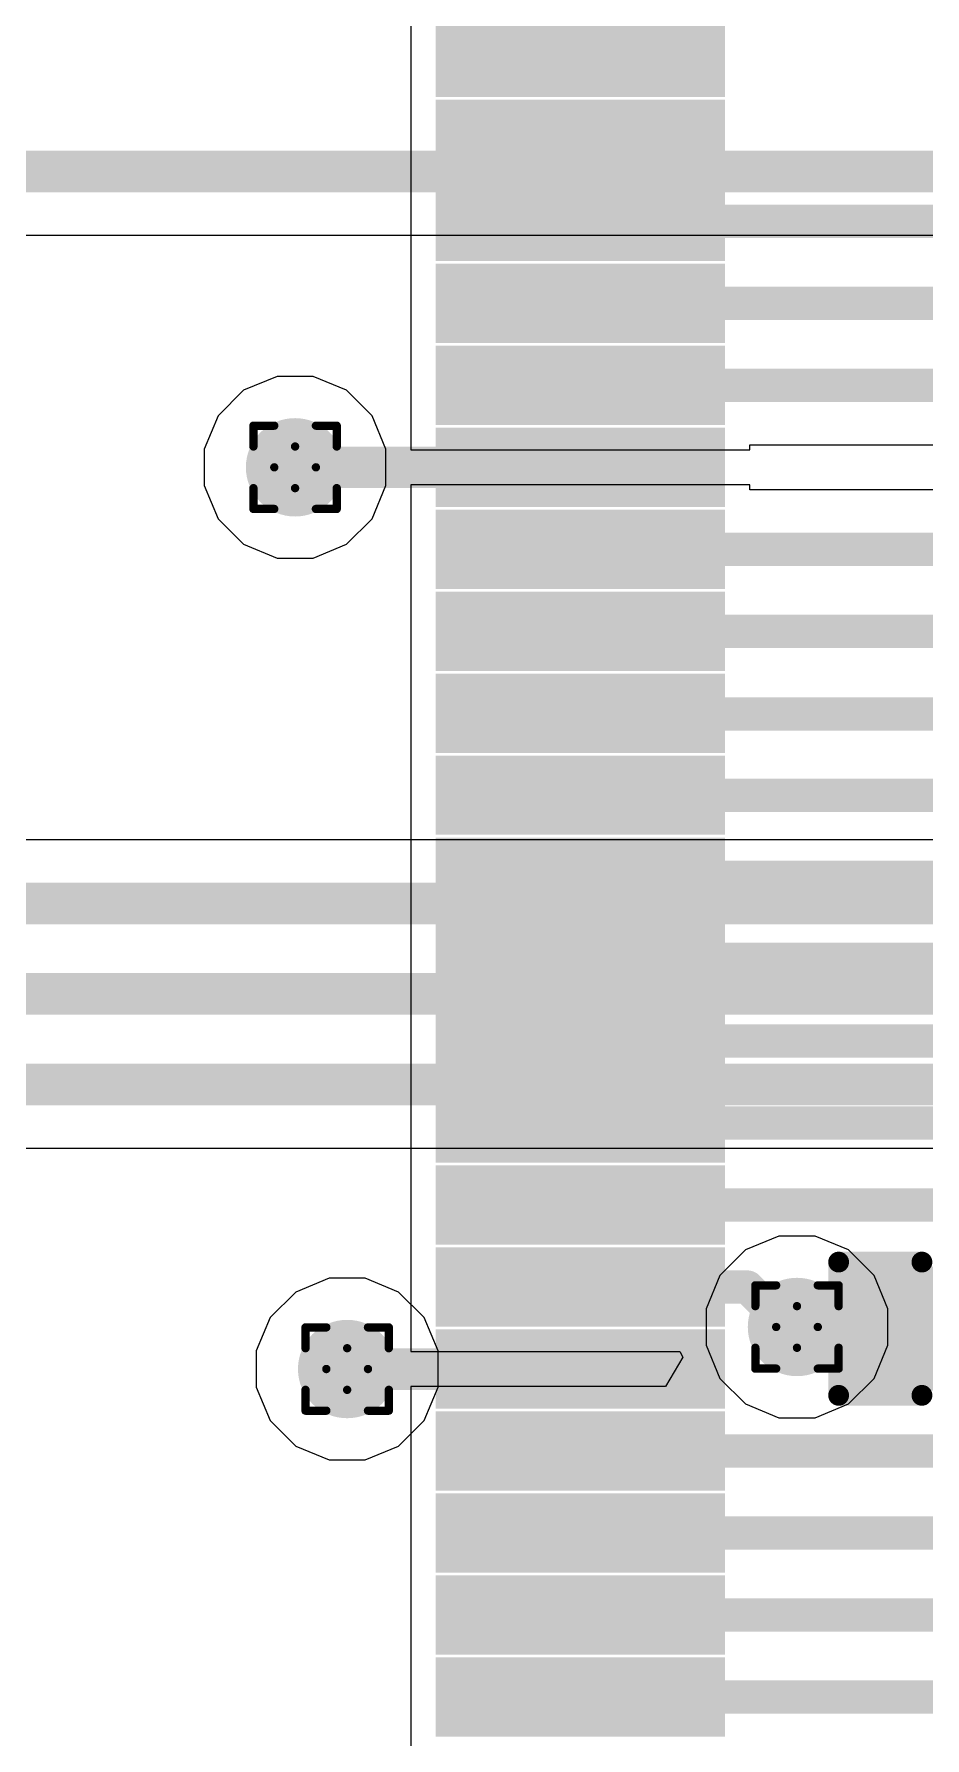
# Model space of a CAD drawing. Header units: inches. Extents: x -11 to 5379, y 0 to 5429.
# Drawn here: x 155.65 to 161.08, y 49.8 to 60.2 of the extents above; entities that cross this region are included whole.
import ezdxf

# ---------------------------------------------------------------- set-up
doc = ezdxf.new("R2010")
doc.units = ezdxf.units.IN
for name, color, linetype in [('Bottom Layer', 5, 'Continuous'), ('Drill Drawing', 1, 'Continuous'), ('GND', 16, 'Continuous'), ('PWR', 76, 'Continuous'), ('Top Layer', 1, 'Continuous'), ('Top Overlay', 2, 'Continuous'), ('Top Paste', 8, 'Continuous'), ('Top Solder', 216, 'Continuous'), ('Via Holes', 16, 'Continuous')]:
    doc.layers.add(name, color=color, linetype=linetype)

# ---------------------------------------------------------------- blocks, each defined once
blk = doc.blocks.new('LQFP_144_20_20__157')
at = {"layer": 'Top Layer'}
for points in [[(9.89999925, 4.38999884), (11.45999867, 4.38999884), (11.45999867, 4.1099994), (9.89999925, 4.1099994)], [(9.89999925, 3.88999984), (11.45999867, 3.88999984), (11.45999867, 3.6100004), (9.89999925, 3.6100004)], [(9.89999925, 3.390000839999999), (11.45999867, 3.390000839999999), (11.45999867, 3.1100014), (9.89999925, 3.1100014)], [(9.89999925, 2.8899993), (11.45999867, 2.8899993), (11.45999867, 2.60999986), (9.89999925, 2.60999986)], [(9.89999925, 2.3900003), (11.45999867, 2.3900003), (11.45999867, 2.11000086), (9.89999925, 2.11000086)], [(9.89999925, 1.88999876), (11.45999867, 1.88999876), (11.45999867, 1.60999932), (9.89999925, 1.60999932)], [(9.89999925, 1.38999976), (11.45999867, 1.38999976), (11.45999867, 1.11000032), (9.89999925, 1.11000032)], [(9.89999925, 0.89000076), (11.45999867, 0.89000076), (11.45999867, 0.61000132), (9.89999925, 0.61000132)], [(9.89999925, 0.38999922), (11.45999867, 0.38999922), (11.45999867, 0.10999978), (9.89999925, 0.10999978)], [(9.89999925, -0.10999978), (11.45999867, -0.10999978), (11.45999867, -0.38999922), (9.89999925, -0.38999922)], [(9.89999925, -0.61000132), (11.45999867, -0.61000132), (11.45999867, -0.89000076), (9.89999925, -0.89000076)], [(9.89999925, -1.11000032), (11.45999867, -1.11000032), (11.45999867, -1.38999976), (9.89999925, -1.38999976)], [(9.89999925, -1.60999932), (11.45999867, -1.60999932), (11.45999867, -1.88999876), (9.89999925, -1.88999876)], [(9.89999925, -2.11000086), (11.45999867, -2.11000086), (11.45999867, -2.3900003), (9.89999925, -2.3900003)], [(9.89999925, -2.60999986), (11.45999867, -2.60999986), (11.45999867, -2.8899993), (9.89999925, -2.8899993)], [(9.89999925, -3.1100014), (11.45999867, -3.1100014), (11.45999867, -3.390000839999999), (9.89999925, -3.390000839999999)], [(9.89999925, -3.6100004), (11.45999867, -3.6100004), (11.45999867, -3.88999984), (9.89999925, -3.88999984)], [(9.89999925, -4.1099994), (11.45999867, -4.1099994), (11.45999867, -4.38999884), (9.89999925, -4.38999884)], [(9.89999925, -4.61000094), (11.45999867, -4.61000094), (11.45999867, -4.890000379999999), (9.89999925, -4.890000379999999)], [(9.89999925, -5.10999994), (11.45999867, -5.10999994), (11.45999867, -5.38999938), (9.89999925, -5.38999938)], [(9.89999925, -5.61000148), (11.45999867, -5.61000148), (11.45999867, -5.890000919999999), (9.89999925, -5.890000919999999)]]:
    blk.add_hatch(color=1, dxfattribs=at).paths.add_polyline_path(points)
at = {"layer": 'Top Paste'}
for points in [[(9.89999925, 4.38999884), (11.45999867, 4.38999884), (11.45999867, 4.1099994), (9.89999925, 4.1099994)], [(9.89999925, 3.88999984), (11.45999867, 3.88999984), (11.45999867, 3.6100004), (9.89999925, 3.6100004)], [(9.89999925, 3.390000839999999), (11.45999867, 3.390000839999999), (11.45999867, 3.1100014), (9.89999925, 3.1100014)], [(9.89999925, 2.8899993), (11.45999867, 2.8899993), (11.45999867, 2.60999986), (9.89999925, 2.60999986)], [(9.89999925, 2.3900003), (11.45999867, 2.3900003), (11.45999867, 2.11000086), (9.89999925, 2.11000086)], [(9.89999925, 1.88999876), (11.45999867, 1.88999876), (11.45999867, 1.60999932), (9.89999925, 1.60999932)], [(9.89999925, 1.38999976), (11.45999867, 1.38999976), (11.45999867, 1.11000032), (9.89999925, 1.11000032)], [(9.89999925, 0.89000076), (11.45999867, 0.89000076), (11.45999867, 0.61000132), (9.89999925, 0.61000132)], [(9.89999925, 0.38999922), (11.45999867, 0.38999922), (11.45999867, 0.10999978), (9.89999925, 0.10999978)], [(9.89999925, -0.10999978), (11.45999867, -0.10999978), (11.45999867, -0.38999922), (9.89999925, -0.38999922)], [(9.89999925, -0.61000132), (11.45999867, -0.61000132), (11.45999867, -0.89000076), (9.89999925, -0.89000076)], [(9.89999925, -1.11000032), (11.45999867, -1.11000032), (11.45999867, -1.38999976), (9.89999925, -1.38999976)], [(9.89999925, -1.60999932), (11.45999867, -1.60999932), (11.45999867, -1.88999876), (9.89999925, -1.88999876)], [(9.89999925, -2.11000086), (11.45999867, -2.11000086), (11.45999867, -2.3900003), (9.89999925, -2.3900003)], [(9.89999925, -2.60999986), (11.45999867, -2.60999986), (11.45999867, -2.8899993), (9.89999925, -2.8899993)], [(9.89999925, -3.1100014), (11.45999867, -3.1100014), (11.45999867, -3.390000839999999), (9.89999925, -3.390000839999999)], [(9.89999925, -3.6100004), (11.45999867, -3.6100004), (11.45999867, -3.88999984), (9.89999925, -3.88999984)], [(9.89999925, -4.1099994), (11.45999867, -4.1099994), (11.45999867, -4.38999884), (9.89999925, -4.38999884)], [(9.89999925, -4.61000094), (11.45999867, -4.61000094), (11.45999867, -4.890000379999999), (9.89999925, -4.890000379999999)], [(9.89999925, -5.10999994), (11.45999867, -5.10999994), (11.45999867, -5.38999938), (9.89999925, -5.38999938)], [(9.89999925, -5.61000148), (11.45999867, -5.61000148), (11.45999867, -5.890000919999999), (9.89999925, -5.890000919999999)]]:
    blk.add_hatch(color=8, dxfattribs=at).paths.add_polyline_path(points)
at = {"layer": 'Top Solder'}
for points in [[(9.79839925, 4.49159884), (11.56159867, 4.49159884), (11.56159867, 4.0083994), (9.79839925, 4.0083994)], [(9.79839925, 3.99159984), (11.56159867, 3.99159984), (11.56159867, 3.5084004), (9.79839925, 3.5084004)], [(9.79839925, 3.49160084), (11.56159867, 3.49160084), (11.56159867, 3.0084014), (9.79839925, 3.0084014)], [(9.79839925, 2.9915993), (11.56159867, 2.9915993), (11.56159867, 2.508399859999999), (9.79839925, 2.508399859999999)], [(9.79839925, 2.4916003), (11.56159867, 2.4916003), (11.56159867, 2.00840086), (9.79839925, 2.00840086)], [(9.79839925, 1.99159876), (11.56159867, 1.99159876), (11.56159867, 1.50839932), (9.79839925, 1.50839932)], [(9.79839925, 1.49159976), (11.56159867, 1.49159976), (11.56159867, 1.00840032), (9.79839925, 1.00840032)], [(9.79839925, 0.99160076), (11.56159867, 0.99160076), (11.56159867, 0.5084013199999999), (9.79839925, 0.5084013199999999)], [(9.79839925, 0.49159922), (11.56159867, 0.49159922), (11.56159867, 0.008399779999999999), (9.79839925, 0.008399779999999999)], [(9.79839925, -0.008399779999999999), (11.56159867, -0.008399779999999999), (11.56159867, -0.49159922), (9.79839925, -0.49159922)], [(9.79839925, -0.5084013199999999), (11.56159867, -0.5084013199999999), (11.56159867, -0.99160076), (9.79839925, -0.99160076)], [(9.79839925, -1.00840032), (11.56159867, -1.00840032), (11.56159867, -1.49159976), (9.79839925, -1.49159976)], [(9.79839925, -1.50839932), (11.56159867, -1.50839932), (11.56159867, -1.99159876), (9.79839925, -1.99159876)], [(9.79839925, -2.00840086), (11.56159867, -2.00840086), (11.56159867, -2.4916003), (9.79839925, -2.4916003)], [(9.79839925, -2.508399859999999), (11.56159867, -2.508399859999999), (11.56159867, -2.9915993), (9.79839925, -2.9915993)], [(9.79839925, -3.0084014), (11.56159867, -3.0084014), (11.56159867, -3.49160084), (9.79839925, -3.49160084)], [(9.79839925, -3.5084004), (11.56159867, -3.5084004), (11.56159867, -3.99159984), (9.79839925, -3.99159984)], [(9.79839925, -4.0083994), (11.56159867, -4.0083994), (11.56159867, -4.49159884), (9.79839925, -4.49159884)], [(9.79839925, -4.50840094), (11.56159867, -4.50840094), (11.56159867, -4.99160038), (9.79839925, -4.99160038)], [(9.79839925, -5.008399939999999), (11.56159867, -5.008399939999999), (11.56159867, -5.491599379999999), (9.79839925, -5.491599379999999)], [(9.79839925, -5.50840148), (11.56159867, -5.50840148), (11.56159867, -5.99160092), (9.79839925, -5.99160092)]]:
    blk.add_hatch(color=216, dxfattribs=at).paths.add_polyline_path(points)
blk = doc.blocks.new('C___0402_687')
at = {"layer": 'Top Layer'}
for points in [[(-0.6985, -0.3175), (-0.6985, 0.3175), (-0.2412999999999999, 0.3175), (-0.2413, -0.3175)], [(0.2412999999999999, -0.3175), (0.2413, 0.3175), (0.6985, 0.3175), (0.6985, -0.3175)]]:
    blk.add_hatch(color=1, dxfattribs=at).paths.add_polyline_path(points)
at = {"layer": 'Top Paste'}
for points in [[(-0.6985, -0.3175), (-0.6985, 0.3175), (-0.2412999999999999, 0.3175), (-0.2413, -0.3175)], [(0.2412999999999999, -0.3175), (0.2413, 0.3175), (0.6985, 0.3175), (0.6985, -0.3175)]]:
    blk.add_hatch(color=8, dxfattribs=at).paths.add_polyline_path(points)
at = {"layer": 'Top Solder'}
for points in [[(-0.7584998799999999, -0.37749988), (-0.7584998799999999, 0.37749988), (-0.18130012, 0.37749988), (-0.18130012, -0.37749988)], [(0.18130012, -0.37749988), (0.18130012, 0.37749988), (0.7584998799999999, 0.37749988), (0.7584998799999999, -0.37749988)]]:
    blk.add_hatch(color=216, dxfattribs=at).paths.add_polyline_path(points)
at = {"layer": 'Top Overlay'}
for points in [[(-0.2794, 0.4064, 0.127, 0.127, 0), (-0.7874, 0.4064, 0.127, 0.127, 0)], [(-0.7874, 0.4064, 0.127, 0.127, 0), (-0.7874, -0.4064, 0.127, 0.127, 0)], [(0.7874, 0.4064, 0.127, 0.127, 0), (0.2794, 0.4064, 0.127, 0.127, 0)], [(0.7874, 0.4064, 0.127, 0.127, 0), (0.7874, -0.4064, 0.127, 0.127, 0)], [(-0.2794, -0.4064, 0.127, 0.127, 0), (-0.7874, -0.4064, 0.127, 0.127, 0)], [(0.7874, -0.4064, 0.127, 0.127, 0), (0.2794, -0.4064, 0.127, 0.127, 0)]]:
    blk.add_lwpolyline(points, format="xyseb", dxfattribs=at)
for points in [[(-0.8191499999999999, 0.4064, 0.0635, 0.0635, 1), (-0.7556499999999999, 0.4064, 0.0635, 0.0635, 1)], [(-0.8191499999999999, 0.4064, 0.0635, 0.0635, 1), (-0.7556499999999999, 0.4064, 0.0635, 0.0635, 1)], [(-0.31115, 0.4064, 0.0635, 0.0635, 1), (-0.24765, 0.4064, 0.0635, 0.0635, 1)], [(0.24765, 0.4064, 0.0635, 0.0635, 1), (0.31115, 0.4064, 0.0635, 0.0635, 1)], [(0.7556499999999999, 0.4064, 0.0635, 0.0635, 1), (0.8191499999999999, 0.4064, 0.0635, 0.0635, 1)], [(0.7556499999999999, 0.4064, 0.0635, 0.0635, 1), (0.8191499999999999, 0.4064, 0.0635, 0.0635, 1)], [(-0.8191499999999999, -0.4064, 0.0635, 0.0635, 1), (-0.7556499999999999, -0.4064, 0.0635, 0.0635, 1)], [(-0.8191499999999999, -0.4064, 0.0635, 0.0635, 1), (-0.7556499999999999, -0.4064, 0.0635, 0.0635, 1)], [(-0.31115, -0.4064, 0.0635, 0.0635, 1), (-0.24765, -0.4064, 0.0635, 0.0635, 1)], [(0.24765, -0.4064, 0.0635, 0.0635, 1), (0.31115, -0.4064, 0.0635, 0.0635, 1)], [(0.7556499999999999, -0.4064, 0.0635, 0.0635, 1), (0.8191499999999999, -0.4064, 0.0635, 0.0635, 1)], [(0.7556499999999999, -0.4064, 0.0635, 0.0635, 1), (0.8191499999999999, -0.4064, 0.0635, 0.0635, 1)]]:
    blk.add_lwpolyline(points, format="xyseb", close=True, dxfattribs=at)

msp = doc.modelspace()

# ---------------------------------------------------------------- hatches: boundary and pattern name
at = {"layer": 'Bottom Layer'}
h = msp.add_hatch(color=5, dxfattribs=at)
edge = h.paths.add_edge_path()
edge.add_arc((157.23862634, 57.55381173999999), 0.2999994, 0, 360)
h = msp.add_hatch(color=5, dxfattribs=at)
edge = h.paths.add_edge_path()
edge.add_arc((160.29941778, 52.31033479999999), 0.2999994, 0, 360)
h = msp.add_hatch(color=5, dxfattribs=at)
edge = h.paths.add_edge_path()
edge.add_arc((157.5562, 52.05381258), 0.2999994, 0, 360)
at = {"layer": 'GND'}
h = msp.add_hatch(color=16, dxfattribs=at)
edge = h.paths.add_edge_path()
edge.add_arc((157.23862634, 57.55381173999999), 0.2999994, 0, 360)
h = msp.add_hatch(color=16, dxfattribs=at)
edge = h.paths.add_edge_path()
edge.add_arc((160.29941778, 52.31033479999999), 0.2999994, 0, 360)
h = msp.add_hatch(color=16, dxfattribs=at)
edge = h.paths.add_edge_path()
edge.add_arc((157.5562, 52.05381258), 0.2999994, 0, 360)
at = {"layer": 'PWR'}
h = msp.add_hatch(color=76, dxfattribs=at)
edge = h.paths.add_edge_path()
edge.add_arc((157.23862634, 57.55381173999999), 0.2999994, 0, 360)
h = msp.add_hatch(color=76, dxfattribs=at)
edge = h.paths.add_edge_path()
edge.add_arc((160.29941778, 52.31033479999999), 0.2999994, 0, 360)
h = msp.add_hatch(color=76, dxfattribs=at)
edge = h.paths.add_edge_path()
edge.add_arc((157.5562, 52.05381258), 0.2999994, 0, 360)
at = {"layer": 'Top Layer'}
h = msp.add_hatch(color=1, dxfattribs=at)
edge = h.paths.add_edge_path()
edge.add_arc((157.23862634, 57.55381173999999), 0.2999994, 0, 360)
h = msp.add_hatch(color=1, dxfattribs=at)
edge = h.paths.add_edge_path()
edge.add_arc((160.29941778, 52.31033479999999), 0.2999994, 0, 360)
h = msp.add_hatch(color=1, dxfattribs=at)
edge = h.paths.add_edge_path()
edge.add_arc((157.5562, 52.05381258), 0.2999994, 0, 360)
at = {"layer": 'Via Holes'}
h = msp.add_hatch(color=7, dxfattribs=at)
edge = h.paths.add_edge_path()
edge.add_arc((157.23862634, 57.55381173999999), 0.1499997, 0, 360)
h = msp.add_hatch(color=7, dxfattribs=at)
edge = h.paths.add_edge_path()
edge.add_arc((160.29941778, 52.31033479999999), 0.1499997, 0, 360)
h = msp.add_hatch(color=7, dxfattribs=at)
edge = h.paths.add_edge_path()
edge.add_arc((157.5562, 52.05381258), 0.1499997, 0, 360)

# ---------------------------------------------------------------- linework, layer by layer
at = {"layer": 'Bottom Layer'}
for p, q in [((147.02252536, 58.97015383999999), (168.19841646, 58.97015383999999)), ((162.95400988, 55.28156076), (150.69692492, 55.28156076)), ((151.79939922, 53.40164072), (162.19828114, 53.40164072)), ((160.18921988, 52.86433419999999), (159.98560332, 52.7799935)), ((160.40961568, 52.86433419999999), (160.18921988, 52.86433419999999)), ((160.61323224, 52.7799935), (160.40961568, 52.86433419999999)), ((159.98560332, 52.7799935), (159.82975908, 52.62414926)), ((160.76907648, 52.62414926), (160.61323224, 52.7799935)), ((159.82975908, 52.62414926), (159.74541838, 52.4205327)), ((160.85341718, 52.4205327), (160.76907648, 52.62414926)), ((159.74541838, 52.4205327), (159.74541838, 52.2001369)), ((160.85341718, 52.2001369), (160.85341718, 52.4205327)), ((159.74541838, 52.2001369), (159.82975908, 51.99652034)), ((160.76907648, 51.99652034), (160.85341718, 52.2001369)), ((159.82975908, 51.99652034), (159.98560332, 51.8406761)), ((160.61323224, 51.8406761), (160.76907648, 51.99652034)), ((159.98560332, 51.8406761), (160.18921988, 51.7563354)), ((160.18921988, 51.7563354), (160.40961568, 51.7563354)), ((160.40961568, 51.7563354), (160.61323224, 51.8406761))]:
    msp.add_line(p, q, dxfattribs=at)
for points in [[(146.8616189, 59.3586189, 0.254, 0.254, 0), (168.59342456, 59.3586189, 0.254, 0.254, 0)], [(150.69692492, 54.8930957, 0.254, 0.254, 0), (162.95400988, 54.8930957, 0.254, 0.254, 0)], [(151.16837178, 54.34226368, 0.254, 0.254, 0), (162.63743698, 54.34226368, 0.254, 0.254, 0)], [(151.63849276, 53.79010578, 0.254, 0.254, 0), (162.3591876, 53.79010578, 0.254, 0.254, 0)]]:
    msp.add_lwpolyline(points, format="xyseb", dxfattribs=at)
at = {"layer": 'Drill Drawing'}
for points in [[(156.98462634, 57.68081174, 0.0508, 0.0508, 0), (156.98462634, 57.80781174, 0.0508, 0.0508, 0)], [(156.98462634, 57.80781174, 0.0508, 0.0508, 0), (157.11162634, 57.80781174, 0.0508, 0.0508, 0)], [(157.11162634, 57.80781174, 0.0508, 0.0508, 0), (157.23862634, 57.68081174, 0.0508, 0.0508, 0)], [(157.23862634, 57.68081174, 0.0508, 0.0508, 0), (157.36562634, 57.80781174, 0.0508, 0.0508, 0)], [(157.36562634, 57.80781174, 0.0508, 0.0508, 0), (157.49262634, 57.80781174, 0.0508, 0.0508, 0)], [(157.49262634, 57.68081174, 0.0508, 0.0508, 0), (157.49262634, 57.80781174, 0.0508, 0.0508, 0)], [(156.98462634, 57.68081174, 0.0508, 0.0508, 0), (157.11162634, 57.55381173999999, 0.0508, 0.0508, 0)], [(157.36562634, 57.55381173999999, 0.0508, 0.0508, 0), (157.49262634, 57.68081174, 0.0508, 0.0508, 0)], [(156.98462634, 57.42681174, 0.0508, 0.0508, 0), (157.11162634, 57.55381173999999, 0.0508, 0.0508, 0)], [(157.36562634, 57.55381173999999, 0.0508, 0.0508, 0), (157.49262634, 57.42681174, 0.0508, 0.0508, 0)], [(156.98462634, 57.29981174, 0.0508, 0.0508, 0), (156.98462634, 57.42681174, 0.0508, 0.0508, 0)], [(157.11162634, 57.29981174, 0.0508, 0.0508, 0), (157.23862634, 57.42681174, 0.0508, 0.0508, 0)], [(157.23862634, 57.42681174, 0.0508, 0.0508, 0), (157.36562634, 57.29981174, 0.0508, 0.0508, 0)], [(157.49262634, 57.29981174, 0.0508, 0.0508, 0), (157.49262634, 57.42681174, 0.0508, 0.0508, 0)], [(156.98462634, 57.29981174, 0.0508, 0.0508, 0), (157.11162634, 57.29981174, 0.0508, 0.0508, 0)], [(157.36562634, 57.29981174, 0.0508, 0.0508, 0), (157.49262634, 57.29981174, 0.0508, 0.0508, 0)], [(160.04541778, 52.4373348, 0.0508, 0.0508, 0), (160.04541778, 52.5643348, 0.0508, 0.0508, 0)], [(160.04541778, 52.5643348, 0.0508, 0.0508, 0), (160.17241778, 52.5643348, 0.0508, 0.0508, 0)], [(160.17241778, 52.5643348, 0.0508, 0.0508, 0), (160.29941778, 52.4373348, 0.0508, 0.0508, 0)], [(160.29941778, 52.4373348, 0.0508, 0.0508, 0), (160.42641778, 52.5643348, 0.0508, 0.0508, 0)], [(160.42641778, 52.5643348, 0.0508, 0.0508, 0), (160.55341778, 52.5643348, 0.0508, 0.0508, 0)], [(160.55341778, 52.4373348, 0.0508, 0.0508, 0), (160.55341778, 52.5643348, 0.0508, 0.0508, 0)], [(160.04541778, 52.4373348, 0.0508, 0.0508, 0), (160.17241778, 52.31033479999999, 0.0508, 0.0508, 0)], [(160.42641778, 52.31033479999999, 0.0508, 0.0508, 0), (160.55341778, 52.4373348, 0.0508, 0.0508, 0)], [(157.3022, 52.18081257999999, 0.0508, 0.0508, 0), (157.3022, 52.30781258, 0.0508, 0.0508, 0)], [(157.3022, 52.30781258, 0.0508, 0.0508, 0), (157.4292, 52.30781258, 0.0508, 0.0508, 0)], [(157.4292, 52.30781258, 0.0508, 0.0508, 0), (157.5562, 52.18081257999999, 0.0508, 0.0508, 0)], [(157.5562, 52.18081257999999, 0.0508, 0.0508, 0), (157.6832, 52.30781258, 0.0508, 0.0508, 0)], [(157.6832, 52.30781258, 0.0508, 0.0508, 0), (157.8102, 52.30781258, 0.0508, 0.0508, 0)], [(157.8102, 52.18081257999999, 0.0508, 0.0508, 0), (157.8102, 52.30781258, 0.0508, 0.0508, 0)], [(160.04541778, 52.1833348, 0.0508, 0.0508, 0), (160.17241778, 52.31033479999999, 0.0508, 0.0508, 0)], [(160.42641778, 52.31033479999999, 0.0508, 0.0508, 0), (160.55341778, 52.1833348, 0.0508, 0.0508, 0)], [(157.3022, 52.18081257999999, 0.0508, 0.0508, 0), (157.4292, 52.05381258, 0.0508, 0.0508, 0)], [(157.6832, 52.05381258, 0.0508, 0.0508, 0), (157.8102, 52.18081257999999, 0.0508, 0.0508, 0)], [(160.04541778, 52.0563348, 0.0508, 0.0508, 0), (160.04541778, 52.1833348, 0.0508, 0.0508, 0)], [(160.17241778, 52.0563348, 0.0508, 0.0508, 0), (160.29941778, 52.1833348, 0.0508, 0.0508, 0)], [(160.29941778, 52.1833348, 0.0508, 0.0508, 0), (160.42641778, 52.0563348, 0.0508, 0.0508, 0)], [(160.55341778, 52.0563348, 0.0508, 0.0508, 0), (160.55341778, 52.1833348, 0.0508, 0.0508, 0)], [(157.3022, 51.92681258, 0.0508, 0.0508, 0), (157.4292, 52.05381258, 0.0508, 0.0508, 0)], [(157.6832, 52.05381258, 0.0508, 0.0508, 0), (157.8102, 51.92681258, 0.0508, 0.0508, 0)], [(160.04541778, 52.0563348, 0.0508, 0.0508, 0), (160.17241778, 52.0563348, 0.0508, 0.0508, 0)], [(160.42641778, 52.0563348, 0.0508, 0.0508, 0), (160.55341778, 52.0563348, 0.0508, 0.0508, 0)], [(157.3022, 51.79981257999999, 0.0508, 0.0508, 0), (157.3022, 51.92681258, 0.0508, 0.0508, 0)], [(157.4292, 51.79981257999999, 0.0508, 0.0508, 0), (157.5562, 51.92681258, 0.0508, 0.0508, 0)], [(157.5562, 51.92681258, 0.0508, 0.0508, 0), (157.6832, 51.79981257999999, 0.0508, 0.0508, 0)], [(157.8102, 51.79981257999999, 0.0508, 0.0508, 0), (157.8102, 51.92681258, 0.0508, 0.0508, 0)], [(157.3022, 51.79981257999999, 0.0508, 0.0508, 0), (157.4292, 51.79981257999999, 0.0508, 0.0508, 0)], [(157.6832, 51.79981257999999, 0.0508, 0.0508, 0), (157.8102, 51.79981257999999, 0.0508, 0.0508, 0)]]:
    msp.add_lwpolyline(points, format="xyseb", dxfattribs=at)
for points in [[(156.97192634, 57.80781174, 0.0254, 0.0254, 1), (156.99732634, 57.80781174, 0.0254, 0.0254, 1)], [(156.97192634, 57.80781174, 0.0254, 0.0254, 1), (156.99732634, 57.80781174, 0.0254, 0.0254, 1)], [(157.09892634, 57.80781174, 0.0254, 0.0254, 1), (157.12432634, 57.80781174, 0.0254, 0.0254, 1)], [(157.09892634, 57.80781174, 0.0254, 0.0254, 1), (157.12432634, 57.80781174, 0.0254, 0.0254, 1)], [(157.35292634, 57.80781174, 0.0254, 0.0254, 1), (157.37832634, 57.80781174, 0.0254, 0.0254, 1)], [(157.35292634, 57.80781174, 0.0254, 0.0254, 1), (157.37832634, 57.80781174, 0.0254, 0.0254, 1)], [(157.47992634, 57.80781174, 0.0254, 0.0254, 1), (157.50532634, 57.80781174, 0.0254, 0.0254, 1)], [(157.47992634, 57.80781174, 0.0254, 0.0254, 1), (157.50532634, 57.80781174, 0.0254, 0.0254, 1)], [(156.97192634, 57.68081174, 0.0254, 0.0254, 1), (156.99732634, 57.68081174, 0.0254, 0.0254, 1)], [(156.97192634, 57.68081174, 0.0254, 0.0254, 1), (156.99732634, 57.68081174, 0.0254, 0.0254, 1)], [(157.22592634, 57.68081174, 0.0254, 0.0254, 1), (157.25132634, 57.68081174, 0.0254, 0.0254, 1)], [(157.22592634, 57.68081174, 0.0254, 0.0254, 1), (157.25132634, 57.68081174, 0.0254, 0.0254, 1)], [(157.47992634, 57.68081174, 0.0254, 0.0254, 1), (157.50532634, 57.68081174, 0.0254, 0.0254, 1)], [(157.47992634, 57.68081174, 0.0254, 0.0254, 1), (157.50532634, 57.68081174, 0.0254, 0.0254, 1)], [(157.09892634, 57.55381173999999, 0.0254, 0.0254, 1), (157.12432634, 57.55381173999999, 0.0254, 0.0254, 1)], [(157.09892634, 57.55381173999999, 0.0254, 0.0254, 1), (157.12432634, 57.55381173999999, 0.0254, 0.0254, 1)], [(157.35292634, 57.55381173999999, 0.0254, 0.0254, 1), (157.37832634, 57.55381173999999, 0.0254, 0.0254, 1)], [(157.35292634, 57.55381173999999, 0.0254, 0.0254, 1), (157.37832634, 57.55381173999999, 0.0254, 0.0254, 1)], [(156.97192634, 57.42681174, 0.0254, 0.0254, 1), (156.99732634, 57.42681174, 0.0254, 0.0254, 1)], [(156.97192634, 57.42681174, 0.0254, 0.0254, 1), (156.99732634, 57.42681174, 0.0254, 0.0254, 1)], [(157.22592634, 57.42681174, 0.0254, 0.0254, 1), (157.25132634, 57.42681174, 0.0254, 0.0254, 1)], [(157.22592634, 57.42681174, 0.0254, 0.0254, 1), (157.25132634, 57.42681174, 0.0254, 0.0254, 1)], [(157.47992634, 57.42681174, 0.0254, 0.0254, 1), (157.50532634, 57.42681174, 0.0254, 0.0254, 1)], [(157.47992634, 57.42681174, 0.0254, 0.0254, 1), (157.50532634, 57.42681174, 0.0254, 0.0254, 1)], [(156.97192634, 57.29981174, 0.0254, 0.0254, 1), (156.99732634, 57.29981174, 0.0254, 0.0254, 1)], [(156.97192634, 57.29981174, 0.0254, 0.0254, 1), (156.99732634, 57.29981174, 0.0254, 0.0254, 1)], [(157.09892634, 57.29981174, 0.0254, 0.0254, 1), (157.12432634, 57.29981174, 0.0254, 0.0254, 1)], [(157.09892634, 57.29981174, 0.0254, 0.0254, 1), (157.12432634, 57.29981174, 0.0254, 0.0254, 1)], [(157.35292634, 57.29981174, 0.0254, 0.0254, 1), (157.37832634, 57.29981174, 0.0254, 0.0254, 1)], [(157.35292634, 57.29981174, 0.0254, 0.0254, 1), (157.37832634, 57.29981174, 0.0254, 0.0254, 1)], [(157.47992634, 57.29981174, 0.0254, 0.0254, 1), (157.50532634, 57.29981174, 0.0254, 0.0254, 1)], [(157.47992634, 57.29981174, 0.0254, 0.0254, 1), (157.50532634, 57.29981174, 0.0254, 0.0254, 1)], [(160.03271778, 52.5643348, 0.0254, 0.0254, 1), (160.05811778, 52.5643348, 0.0254, 0.0254, 1)], [(160.03271778, 52.5643348, 0.0254, 0.0254, 1), (160.05811778, 52.5643348, 0.0254, 0.0254, 1)], [(160.15971778, 52.5643348, 0.0254, 0.0254, 1), (160.18511778, 52.5643348, 0.0254, 0.0254, 1)], [(160.15971778, 52.5643348, 0.0254, 0.0254, 1), (160.18511778, 52.5643348, 0.0254, 0.0254, 1)], [(160.41371778, 52.5643348, 0.0254, 0.0254, 1), (160.43911778, 52.5643348, 0.0254, 0.0254, 1)], [(160.41371778, 52.5643348, 0.0254, 0.0254, 1), (160.43911778, 52.5643348, 0.0254, 0.0254, 1)], [(160.54071778, 52.5643348, 0.0254, 0.0254, 1), (160.56611778, 52.5643348, 0.0254, 0.0254, 1)], [(160.54071778, 52.5643348, 0.0254, 0.0254, 1), (160.56611778, 52.5643348, 0.0254, 0.0254, 1)], [(160.03271778, 52.4373348, 0.0254, 0.0254, 1), (160.05811778, 52.4373348, 0.0254, 0.0254, 1)], [(160.03271778, 52.4373348, 0.0254, 0.0254, 1), (160.05811778, 52.4373348, 0.0254, 0.0254, 1)], [(160.28671778, 52.4373348, 0.0254, 0.0254, 1), (160.31211778, 52.4373348, 0.0254, 0.0254, 1)], [(160.28671778, 52.4373348, 0.0254, 0.0254, 1), (160.31211778, 52.4373348, 0.0254, 0.0254, 1)], [(160.54071778, 52.4373348, 0.0254, 0.0254, 1), (160.56611778, 52.4373348, 0.0254, 0.0254, 1)], [(160.54071778, 52.4373348, 0.0254, 0.0254, 1), (160.56611778, 52.4373348, 0.0254, 0.0254, 1)], [(157.2895, 52.30781258, 0.0254, 0.0254, 1), (157.3149, 52.30781258, 0.0254, 0.0254, 1)], [(157.2895, 52.30781258, 0.0254, 0.0254, 1), (157.3149, 52.30781258, 0.0254, 0.0254, 1)], [(157.4165, 52.30781258, 0.0254, 0.0254, 1), (157.4419, 52.30781258, 0.0254, 0.0254, 1)], [(157.4165, 52.30781258, 0.0254, 0.0254, 1), (157.4419, 52.30781258, 0.0254, 0.0254, 1)], [(157.6705, 52.30781258, 0.0254, 0.0254, 1), (157.6959, 52.30781258, 0.0254, 0.0254, 1)], [(157.6705, 52.30781258, 0.0254, 0.0254, 1), (157.6959, 52.30781258, 0.0254, 0.0254, 1)], [(157.7975, 52.30781258, 0.0254, 0.0254, 1), (157.8229, 52.30781258, 0.0254, 0.0254, 1)], [(157.7975, 52.30781258, 0.0254, 0.0254, 1), (157.8229, 52.30781258, 0.0254, 0.0254, 1)], [(160.15971778, 52.31033479999999, 0.0254, 0.0254, 1), (160.18511778, 52.31033479999999, 0.0254, 0.0254, 1)], [(160.15971778, 52.31033479999999, 0.0254, 0.0254, 1), (160.18511778, 52.31033479999999, 0.0254, 0.0254, 1)], [(160.41371778, 52.31033479999999, 0.0254, 0.0254, 1), (160.43911778, 52.31033479999999, 0.0254, 0.0254, 1)], [(160.41371778, 52.31033479999999, 0.0254, 0.0254, 1), (160.43911778, 52.31033479999999, 0.0254, 0.0254, 1)], [(157.2895, 52.18081257999999, 0.0254, 0.0254, 1), (157.3149, 52.18081257999999, 0.0254, 0.0254, 1)], [(157.2895, 52.18081257999999, 0.0254, 0.0254, 1), (157.3149, 52.18081257999999, 0.0254, 0.0254, 1)], [(157.5435, 52.18081257999999, 0.0254, 0.0254, 1), (157.5689, 52.18081257999999, 0.0254, 0.0254, 1)], [(157.5435, 52.18081257999999, 0.0254, 0.0254, 1), (157.5689, 52.18081257999999, 0.0254, 0.0254, 1)], [(157.7975, 52.18081257999999, 0.0254, 0.0254, 1), (157.8229, 52.18081257999999, 0.0254, 0.0254, 1)], [(157.7975, 52.18081257999999, 0.0254, 0.0254, 1), (157.8229, 52.18081257999999, 0.0254, 0.0254, 1)], [(160.03271778, 52.1833348, 0.0254, 0.0254, 1), (160.05811778, 52.1833348, 0.0254, 0.0254, 1)], [(160.03271778, 52.1833348, 0.0254, 0.0254, 1), (160.05811778, 52.1833348, 0.0254, 0.0254, 1)], [(160.28671778, 52.1833348, 0.0254, 0.0254, 1), (160.31211778, 52.1833348, 0.0254, 0.0254, 1)], [(160.28671778, 52.1833348, 0.0254, 0.0254, 1), (160.31211778, 52.1833348, 0.0254, 0.0254, 1)], [(160.54071778, 52.1833348, 0.0254, 0.0254, 1), (160.56611778, 52.1833348, 0.0254, 0.0254, 1)], [(160.54071778, 52.1833348, 0.0254, 0.0254, 1), (160.56611778, 52.1833348, 0.0254, 0.0254, 1)], [(157.4165, 52.05381258, 0.0254, 0.0254, 1), (157.4419, 52.05381258, 0.0254, 0.0254, 1)], [(157.4165, 52.05381258, 0.0254, 0.0254, 1), (157.4419, 52.05381258, 0.0254, 0.0254, 1)], [(157.6705, 52.05381258, 0.0254, 0.0254, 1), (157.6959, 52.05381258, 0.0254, 0.0254, 1)], [(157.6705, 52.05381258, 0.0254, 0.0254, 1), (157.6959, 52.05381258, 0.0254, 0.0254, 1)], [(160.03271778, 52.0563348, 0.0254, 0.0254, 1), (160.05811778, 52.0563348, 0.0254, 0.0254, 1)], [(160.03271778, 52.0563348, 0.0254, 0.0254, 1), (160.05811778, 52.0563348, 0.0254, 0.0254, 1)], [(160.15971778, 52.0563348, 0.0254, 0.0254, 1), (160.18511778, 52.0563348, 0.0254, 0.0254, 1)], [(160.15971778, 52.0563348, 0.0254, 0.0254, 1), (160.18511778, 52.0563348, 0.0254, 0.0254, 1)], [(160.41371778, 52.0563348, 0.0254, 0.0254, 1), (160.43911778, 52.0563348, 0.0254, 0.0254, 1)], [(160.41371778, 52.0563348, 0.0254, 0.0254, 1), (160.43911778, 52.0563348, 0.0254, 0.0254, 1)], [(160.54071778, 52.0563348, 0.0254, 0.0254, 1), (160.56611778, 52.0563348, 0.0254, 0.0254, 1)], [(160.54071778, 52.0563348, 0.0254, 0.0254, 1), (160.56611778, 52.0563348, 0.0254, 0.0254, 1)], [(157.2895, 51.92681258, 0.0254, 0.0254, 1), (157.3149, 51.92681258, 0.0254, 0.0254, 1)], [(157.2895, 51.92681258, 0.0254, 0.0254, 1), (157.3149, 51.92681258, 0.0254, 0.0254, 1)], [(157.5435, 51.92681258, 0.0254, 0.0254, 1), (157.5689, 51.92681258, 0.0254, 0.0254, 1)], [(157.5435, 51.92681258, 0.0254, 0.0254, 1), (157.5689, 51.92681258, 0.0254, 0.0254, 1)], [(157.7975, 51.92681258, 0.0254, 0.0254, 1), (157.8229, 51.92681258, 0.0254, 0.0254, 1)], [(157.7975, 51.92681258, 0.0254, 0.0254, 1), (157.8229, 51.92681258, 0.0254, 0.0254, 1)], [(157.2895, 51.79981257999999, 0.0254, 0.0254, 1), (157.3149, 51.79981257999999, 0.0254, 0.0254, 1)], [(157.2895, 51.79981257999999, 0.0254, 0.0254, 1), (157.3149, 51.79981257999999, 0.0254, 0.0254, 1)], [(157.4165, 51.79981257999999, 0.0254, 0.0254, 1), (157.4419, 51.79981257999999, 0.0254, 0.0254, 1)], [(157.4165, 51.79981257999999, 0.0254, 0.0254, 1), (157.4419, 51.79981257999999, 0.0254, 0.0254, 1)], [(157.6705, 51.79981257999999, 0.0254, 0.0254, 1), (157.6959, 51.79981257999999, 0.0254, 0.0254, 1)], [(157.6705, 51.79981257999999, 0.0254, 0.0254, 1), (157.6959, 51.79981257999999, 0.0254, 0.0254, 1)], [(157.7975, 51.79981257999999, 0.0254, 0.0254, 1), (157.8229, 51.79981257999999, 0.0254, 0.0254, 1)], [(157.7975, 51.79981257999999, 0.0254, 0.0254, 1), (157.8229, 51.79981257999999, 0.0254, 0.0254, 1)]]:
    msp.add_lwpolyline(points, format="xyseb", close=True, dxfattribs=at)
at = {"layer": 'GND'}
for p, q in [((160.18921988, 52.86433419999999), (159.98560332, 52.7799935)), ((160.40961568, 52.86433419999999), (160.18921988, 52.86433419999999)), ((160.61323224, 52.7799935), (160.40961568, 52.86433419999999)), ((159.98560332, 52.7799935), (159.82975908, 52.62414926)), ((160.76907648, 52.62414926), (160.61323224, 52.7799935)), ((159.82975908, 52.62414926), (159.74541838, 52.4205327)), ((160.85341718, 52.4205327), (160.76907648, 52.62414926)), ((159.74541838, 52.4205327), (159.74541838, 52.2001369)), ((160.85341718, 52.2001369), (160.85341718, 52.4205327)), ((159.74541838, 52.2001369), (159.82975908, 51.99652034)), ((160.76907648, 51.99652034), (160.85341718, 52.2001369)), ((159.82975908, 51.99652034), (159.98560332, 51.8406761)), ((160.61323224, 51.8406761), (160.76907648, 51.99652034)), ((159.98560332, 51.8406761), (160.18921988, 51.7563354)), ((160.18921988, 51.7563354), (160.40961568, 51.7563354)), ((160.40961568, 51.7563354), (160.61323224, 51.8406761))]:
    msp.add_line(p, q, dxfattribs=at)
at = {"layer": 'PWR'}
for p, q in [((157.12842844, 58.10781114), (156.92481188, 58.02347044)), ((157.34882424, 58.10781114), (157.12842844, 58.10781114)), ((157.5524408, 58.02347044), (157.34882424, 58.10781114)), ((156.92481188, 58.02347044), (156.76896764, 57.8676262)), ((157.70828504, 57.8676262), (157.5524408, 58.02347044)), ((156.76896764, 57.8676262), (156.68462694, 57.66400964)), ((157.79262574, 57.66400964), (157.70828504, 57.8676262)), ((156.68462694, 57.66400964), (156.68462694, 57.44361384)), ((157.79262574, 57.44361384), (157.79262574, 57.66400964)), ((156.68462694, 57.44361384), (156.76896764, 57.23999728)), ((157.70828504, 57.23999728), (157.79262574, 57.44361384)), ((156.76896764, 57.23999728), (156.92481188, 57.08415303999999)), ((157.5524408, 57.08415303999999), (157.70828504, 57.23999728)), ((156.92481188, 57.08415303999999), (157.12842844, 56.99981233999999)), ((157.34882424, 56.99981233999999), (157.5524408, 57.08415303999999)), ((157.12842844, 56.99981233999999), (157.34882424, 56.99981233999999)), ((157.4460021, 52.60781198), (157.24238554, 52.52347128)), ((157.6663979, 52.60781198), (157.4460021, 52.60781198)), ((157.87001446, 52.52347128), (157.6663979, 52.60781198)), ((157.24238554, 52.52347128), (157.0865413, 52.36762704)), ((158.0258587, 52.36762704), (157.87001446, 52.52347128)), ((157.0865413, 52.36762704), (157.0022006, 52.16401047999999)), ((158.1101994, 52.16401047999999), (158.0258587, 52.36762704)), ((157.0022006, 52.16401047999999), (157.0022006, 51.94361468)), ((158.1101994, 51.94361468), (158.1101994, 52.16401047999999)), ((157.0022006, 51.94361468), (157.0865413, 51.73999812)), ((158.0258587, 51.73999812), (158.1101994, 51.94361468)), ((157.0865413, 51.73999812), (157.24238554, 51.58415388)), ((157.87001446, 51.58415388), (158.0258587, 51.73999812)), ((157.24238554, 51.58415388), (157.4460021, 51.49981318)), ((157.6663979, 51.49981318), (157.87001446, 51.58415388)), ((157.4460021, 51.49981318), (157.6663979, 51.49981318))]:
    msp.add_line(p, q, dxfattribs=at)
at = {"layer": 'Top Layer'}
for p, q in [((157.94381416, 60.65981263999999), (157.94381416, 59.6598121)), ((157.94381416, 59.6598121), (157.94381416, 58.6598141)), ((157.94381416, 58.6598141), (157.94381416, 57.65981356)), ((160.01181104, 57.65981356), (160.01181104, 57.69124606)), ((160.01181104, 57.69124606), (162.5311583, 57.69124606)), ((157.94381416, 57.65981356), (160.01181104, 57.65981356)), ((160.01181104, 57.44781245999999), (157.94381416, 57.44781245999999)), ((157.94381416, 57.44781245999999), (157.94381416, 56.15981401999999)), ((160.01181104, 57.41637996), (160.01181104, 57.44781245999999)), ((162.52220988, 57.41637996), (160.01181104, 57.41637996)), ((157.94381416, 56.15981401999999), (157.94381416, 55.15981348)), ((157.94381416, 55.15981348), (157.94381416, 54.15981293999999)), ((157.94381416, 54.15981293999999), (157.94381416, 53.1598124)), ((157.94381416, 53.1598124), (157.94381416, 52.15981186)), ((157.94381416, 52.15981186), (159.58529678, 52.15981186)), ((159.60357462, 52.12561584), (159.49700638, 51.9478133)), ((159.58529678, 52.15981186), (159.60357462, 52.12561584)), ((159.49700638, 51.9478133), (157.94381416, 51.9478133)), ((157.94381416, 51.9478133), (157.94381416, 50.65981232)), ((157.94381416, 50.65981232), (157.94381416, 49.65981178))]:
    msp.add_line(p, q, dxfattribs=at)
for points in [[(158.9778126, 59.05381381999999, 0.2032, 0.2032, 0), (161.99935596, 59.05381381999999, 0.2032, 0.2032, 0)], [(158.9778126, 58.55381228, 0.2032, 0.2032, 0), (162.3107117, 58.55381228, 0.2032, 0.2032, 0)], [(158.9778126, 58.05381328, 0.2032, 0.2032, 0), (162.8013635, 58.05381328, 0.2032, 0.2032, 0)], [(157.49262634, 57.55381173999999, 0.254, 0.254, 0), (158.9778126, 57.55381173999999, 0.254, 0.254, 0)], [(158.9778126, 57.05381273999999, 0.2032, 0.2032, 0), (158.98221188, 57.04941346, 0.2032, 0.2032, 0)], [(158.98221188, 57.04941346, 0.2032, 0.2032, 0), (159.25569876, 57.04941346, 0.2032, 0.2032, 0)], [(159.25569876, 57.05381273999999, 0.2032, 0.2032, 0), (162.7105712, 57.05381273999999, 0.2032, 0.2032, 0)], [(158.9778126, 56.55381374, 0.2032, 0.2032, 0), (163.2496608, 56.55381374, 0.2032, 0.2032, 0)], [(158.9778126, 56.0538122, 0.2032, 0.2032, 0), (158.98221188, 56.04941291999999, 0.2032, 0.2032, 0)], [(158.98221188, 56.04941291999999, 0.2032, 0.2032, 0), (163.68044226, 56.04941291999999, 0.2032, 0.2032, 0)], [(158.9778126, 55.5538132, 0.2032, 0.2032, 0), (164.07457406, 55.5538132, 0.2032, 0.2032, 0)], [(158.9778126, 55.05381165999999, 0.2032, 0.2032, 0), (164.3668798, 55.05381165999999, 0.2032, 0.2032, 0)], [(158.9778126, 54.55381266, 0.2032, 0.2032, 0), (164.7695968, 54.55381266, 0.2032, 0.2032, 0)], [(158.9778126, 54.05381366, 0.2032, 0.2032, 0), (165.52049192, 54.05381366, 0.2032, 0.2032, 0)], [(158.9778126, 53.55381211999999, 0.2032, 0.2032, 0), (165.48933882, 53.55381211999999, 0.2032, 0.2032, 0)], [(158.9778126, 53.05381311999999, 0.2032, 0.2032, 0), (164.75118688, 53.05381311999999, 0.2032, 0.2032, 0)], [(158.9778126, 52.55381158, 0.2032, 0.2032, 0), (159.9970892, 52.55381158, 0.2032, 0.2032, 0)], [(159.9970892, 52.55381158, 0.2032, 0.2032, 0), (160.24056598, 52.31033479999999, 0.2032, 0.2032, 0)], [(160.24056598, 52.31033479999999, 0.2032, 0.2032, 0), (160.29941778, 52.31033479999999, 0.2032, 0.2032, 0)], [(160.29941778, 52.31033479999999, 0.2032, 0.2032, 0), (160.86029042, 52.31033479999999, 0.2032, 0.2032, 0)], [(160.86029042, 52.31033479999999, 0.2032, 0.2032, 0), (160.87081364, 52.29981157999999, 0.2032, 0.2032, 0)], [(157.5562, 52.05381258, 0.254, 0.254, 0), (158.9778126, 52.05381258, 0.254, 0.254, 0)], [(158.9778126, 51.55381358, 0.2032, 0.2032, 0), (163.58024434, 51.55381358, 0.2032, 0.2032, 0)], [(158.9778126, 51.05381204, 0.2032, 0.2032, 0), (163.32539852, 51.05381204, 0.2032, 0.2032, 0)], [(158.9778126, 50.55381303999999, 0.2032, 0.2032, 0), (162.89831276, 50.55381303999999, 0.2032, 0.2032, 0)], [(158.9778126, 50.05381149999999, 0.2032, 0.2032, 0), (162.57120648, 50.05381149999999, 0.2032, 0.2032, 0)]]:
    msp.add_lwpolyline(points, format="xyseb", dxfattribs=at)
for points in [[(158.9270126, 59.05381381999999, 0.1016, 0.1016, 1), (159.0286126, 59.05381381999999, 0.1016, 0.1016, 1)], [(158.9270126, 58.55381228, 0.1016, 0.1016, 1), (159.0286126, 58.55381228, 0.1016, 0.1016, 1)], [(158.9270126, 58.05381328, 0.1016, 0.1016, 1), (159.0286126, 58.05381328, 0.1016, 0.1016, 1)], [(157.42912634, 57.55381173999999, 0.127, 0.127, 1), (157.55612634, 57.55381173999999, 0.127, 0.127, 1)], [(158.9143126, 57.55381173999999, 0.127, 0.127, 1), (159.0413126, 57.55381173999999, 0.127, 0.127, 1)], [(158.9270126, 57.05381273999999, 0.1016, 0.1016, 1), (159.0286126, 57.05381273999999, 0.1016, 0.1016, 1)], [(158.93141188, 57.04941346, 0.1016, 0.1016, 1), (159.03301188, 57.04941346, 0.1016, 0.1016, 1)], [(158.93141188, 57.04941346, 0.1016, 0.1016, 1), (159.03301188, 57.04941346, 0.1016, 0.1016, 1)], [(159.20489876, 57.05381273999999, 0.1016, 0.1016, 1), (159.30649876, 57.05381273999999, 0.1016, 0.1016, 1)], [(159.20489876, 57.04941346, 0.1016, 0.1016, 1), (159.30649876, 57.04941346, 0.1016, 0.1016, 1)], [(158.9270126, 56.55381374, 0.1016, 0.1016, 1), (159.0286126, 56.55381374, 0.1016, 0.1016, 1)], [(158.9270126, 56.0538122, 0.1016, 0.1016, 1), (159.0286126, 56.0538122, 0.1016, 0.1016, 1)], [(158.93141188, 56.04941291999999, 0.1016, 0.1016, 1), (159.03301188, 56.04941291999999, 0.1016, 0.1016, 1)], [(158.93141188, 56.04941291999999, 0.1016, 0.1016, 1), (159.03301188, 56.04941291999999, 0.1016, 0.1016, 1)], [(158.9270126, 55.5538132, 0.1016, 0.1016, 1), (159.0286126, 55.5538132, 0.1016, 0.1016, 1)], [(158.9270126, 55.05381165999999, 0.1016, 0.1016, 1), (159.0286126, 55.05381165999999, 0.1016, 0.1016, 1)], [(158.9270126, 54.55381266, 0.1016, 0.1016, 1), (159.0286126, 54.55381266, 0.1016, 0.1016, 1)], [(158.9270126, 54.05381366, 0.1016, 0.1016, 1), (159.0286126, 54.05381366, 0.1016, 0.1016, 1)], [(158.9270126, 53.55381211999999, 0.1016, 0.1016, 1), (159.0286126, 53.55381211999999, 0.1016, 0.1016, 1)], [(158.9270126, 53.05381311999999, 0.1016, 0.1016, 1), (159.0286126, 53.05381311999999, 0.1016, 0.1016, 1)], [(158.9270126, 52.55381158, 0.1016, 0.1016, 1), (159.0286126, 52.55381158, 0.1016, 0.1016, 1)], [(159.9462892, 52.55381158, 0.1016, 0.1016, 1), (160.0478892, 52.55381158, 0.1016, 0.1016, 1)], [(159.9462892, 52.55381158, 0.1016, 0.1016, 1), (160.0478892, 52.55381158, 0.1016, 0.1016, 1)], [(160.18976598, 52.31033479999999, 0.1016, 0.1016, 1), (160.29136598, 52.31033479999999, 0.1016, 0.1016, 1)], [(160.18976598, 52.31033479999999, 0.1016, 0.1016, 1), (160.29136598, 52.31033479999999, 0.1016, 0.1016, 1)], [(160.24861778, 52.31033479999999, 0.1016, 0.1016, 1), (160.35021778, 52.31033479999999, 0.1016, 0.1016, 1)], [(160.24861778, 52.31033479999999, 0.1016, 0.1016, 1), (160.35021778, 52.31033479999999, 0.1016, 0.1016, 1)], [(160.80949042, 52.31033479999999, 0.1016, 0.1016, 1), (160.91109042, 52.31033479999999, 0.1016, 0.1016, 1)], [(160.80949042, 52.31033479999999, 0.1016, 0.1016, 1), (160.91109042, 52.31033479999999, 0.1016, 0.1016, 1)], [(160.82001364, 52.29981157999999, 0.1016, 0.1016, 1), (160.92161364, 52.29981157999999, 0.1016, 0.1016, 1)], [(157.4927, 52.05381258, 0.127, 0.127, 1), (157.6197, 52.05381258, 0.127, 0.127, 1)], [(158.9143126, 52.05381258, 0.127, 0.127, 1), (159.0413126, 52.05381258, 0.127, 0.127, 1)], [(158.9270126, 51.55381358, 0.1016, 0.1016, 1), (159.0286126, 51.55381358, 0.1016, 0.1016, 1)], [(158.9270126, 51.05381204, 0.1016, 0.1016, 1), (159.0286126, 51.05381204, 0.1016, 0.1016, 1)], [(158.9270126, 50.55381303999999, 0.1016, 0.1016, 1), (159.0286126, 50.55381303999999, 0.1016, 0.1016, 1)], [(158.9270126, 50.05381149999999, 0.1016, 0.1016, 1), (159.0286126, 50.05381149999999, 0.1016, 0.1016, 1)]]:
    msp.add_lwpolyline(points, format="xyseb", close=True, dxfattribs=at)

# ---------------------------------------------------------------- block references
msp.add_blockref('LQFP_144_20_20__157', (148.29781364, 55.8038127))
at = {"rotation": 180}
msp.add_blockref('C___0402_687', (161.34071364, 52.29981157999999), dxfattribs=at)

doc.saveas('drawing.dxf')
